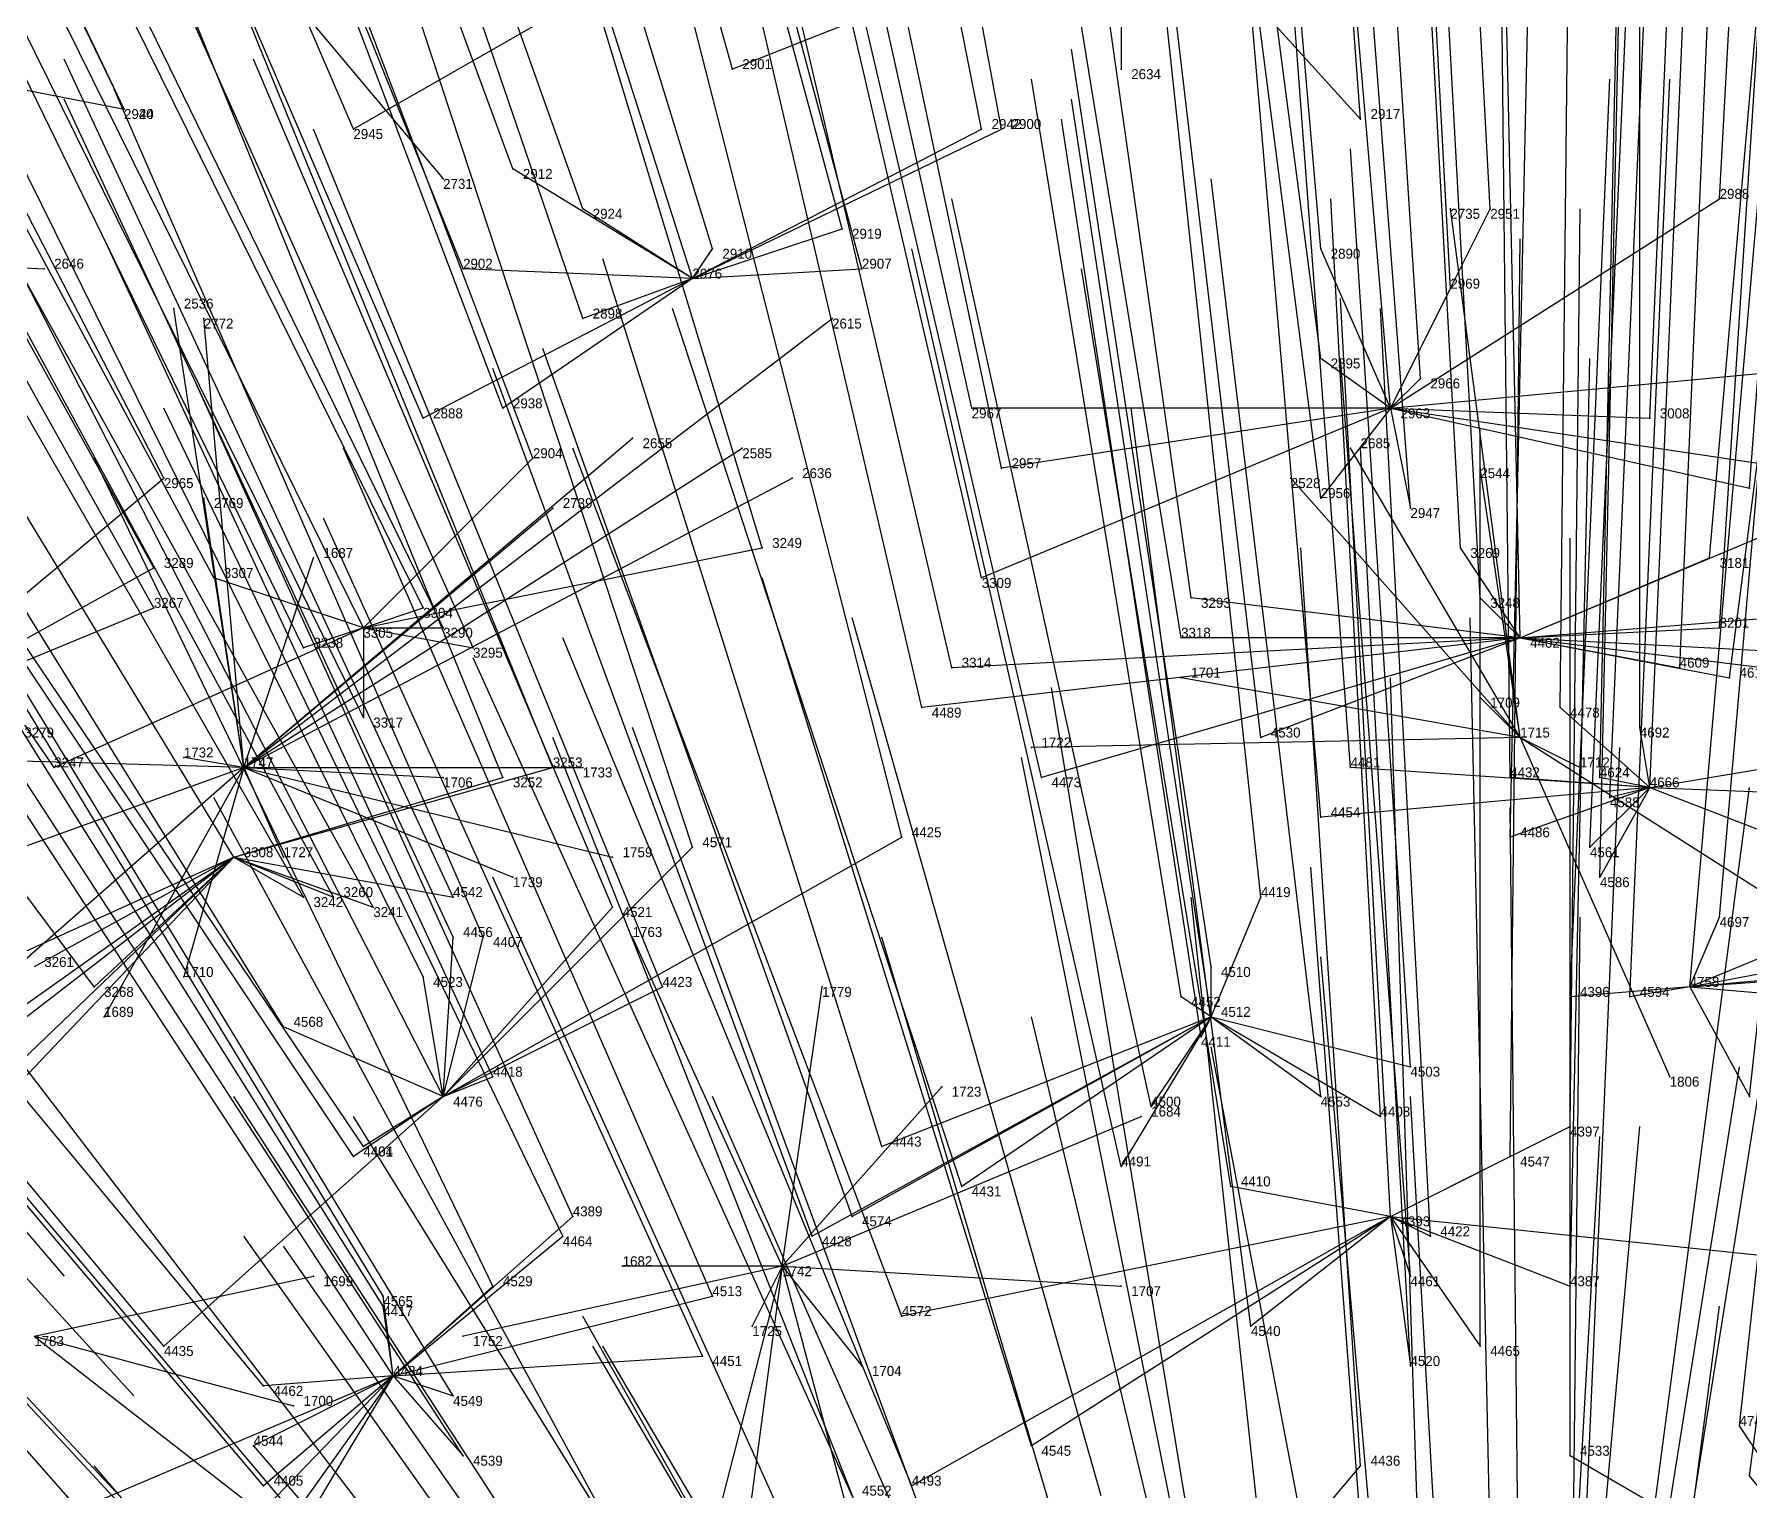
# Model space of a CAD drawing. Extents: x -0.5 to 0.59, y -0.5 to 0.58.
# Drawn here: x -0.151 to 0.021, y 0.1605 to 0.3065 of the extents above; entities that cross this region are included whole.
import ezdxf

# ---------------------------------------------------------------- set-up
doc = ezdxf.new("R2010")
doc.units = 0
for name, color, linetype in [('Facilities', 3, 'CONTINUOUS'), ('Facilities_lines', 3, 'CONTINUOUS'), ('Normals', 1, 'CONTINUOUS'), ('Source_points', 5, 'CONTINUOUS'), ('Text', 3, 'CONTINUOUS')]:
    doc.layers.add(name, color=color, linetype=linetype)

msp = doc.modelspace()

# ---------------------------------------------------------------- linework, layer by layer
at = {"layer": 'Facilities', "color": 3}
for p in [(-0.085, 0.282, -0.737), (-0.015, 0.269, -0.673), (-0.118, 0.247, -0.684), (-0.002, 0.246, -0.614), (-0.002, 0.236, -1.25), (-0.13, 0.233, -1.25), (0.011, 0.231, -0.579), (-0.131, 0.224, -0.649), (0.015, 0.211, -0.53), (-0.033, 0.208, -0.527), (-0.11, 0.2, -0.569), (-0.015, 0.188, -0.471), (-0.076, 0.183, -1.25), (-0.115, 0.172, -0.518)]:
    msp.add_point(p, dxfattribs=at)
at = {"layer": 'Facilities_lines', "color": 3}
for p, q in [((-0.042, 0.356, -1.25), (-0.042, 0.303, -1.25)), ((-0.141, 0.329, -1.25), (-0.11, 0.292, -1.25)), ((-0.07, 0.325, -0.832), (-0.119, 0.297, -0.8)), ((-0.038, 0.32, -0.805), (-0.081, 0.303, -0.785)), ((-0.038, 0.32, -0.805), (-0.018, 0.298, -0.748)), ((-0.178, 0.306, -0.885), (-0.142, 0.299, -0.828)), ((-0.178, 0.306, -0.885), (-0.142, 0.299, -0.828)), ((-0.085, 0.282, -0.737), (-0.054, 0.297, -0.755)), ((-0.085, 0.282, -0.737), (-0.056, 0.297, -0.756)), ((-0.085, 0.282, -0.737), (-0.103, 0.293, -0.776)), ((-0.085, 0.282, -0.737), (-0.096, 0.289, -0.76)), ((-0.015, 0.269, -0.673), (0.018, 0.29, -0.728)), ((-0.015, 0.269, -0.673), (-0.005, 0.289, -0.722)), ((-0.002, 0.236, -1.25), (-0.009, 0.289, -1.25)), ((-0.085, 0.282, -0.737), (-0.07, 0.287, -0.738)), ((-0.191, 0.285, -1.25), (-0.15, 0.283, -1.25)), ((-0.085, 0.282, -0.737), (-0.083, 0.285, -0.741)), ((-0.015, 0.269, -0.673), (-0.022, 0.285, -0.714)), ((-0.085, 0.282, -0.737), (-0.108, 0.283, -0.759)), ((-0.085, 0.282, -0.737), (-0.068, 0.283, -0.728)), ((-0.085, 0.282, -0.737), (-0.112, 0.268, -0.727)), ((-0.085, 0.282, -0.737), (-0.104, 0.269, -0.721)), ((-0.085, 0.282, -0.737), (-0.096, 0.278, -0.735)), ((-0.015, 0.269, -0.673), (-0.009, 0.281, -0.703)), ((-0.13, 0.233, -1.25), (-0.137, 0.279, -1.25)), ((-0.13, 0.233, -1.25), (-0.134, 0.278, -1.25)), ((-0.13, 0.233, -1.25), (-0.071, 0.278, -1.25)), ((-0.015, 0.269, -0.673), (-0.022, 0.274, -0.686)), ((-0.015, 0.269, -0.673), (0.038, 0.274, -0.692)), ((-0.015, 0.269, -0.673), (-0.012, 0.272, -0.68)), ((-0.015, 0.269, -0.673), (-0.057, 0.269, -0.686)), ((-0.015, 0.269, -0.673), (-0.056, 0.252, -0.645)), ((-0.015, 0.269, -0.673), (-0.054, 0.263, -0.672)), ((-0.015, 0.269, -0.673), (-0.022, 0.26, -0.653)), ((-0.015, 0.269, -0.673), (-0.013, 0.259, -0.648)), ((-0.015, 0.269, -0.673), (0.032, 0.262, -0.66)), ((-0.015, 0.269, -0.673), (0.021, 0.261, -0.655)), ((-0.015, 0.269, -0.673), (0.011, 0.268, -0.671)), ((-0.13, 0.233, -1.25), (-0.091, 0.266, -1.25)), ((-0.13, 0.233, -1.25), (-0.08, 0.265, -1.25)), ((-0.002, 0.236, -1.25), (-0.019, 0.265, -1.25)), ((-0.118, 0.247, -0.684), (-0.101, 0.264, -0.708)), ((-0.168, 0.237, -0.726), (-0.138, 0.262, -0.74)), ((-0.13, 0.233, -1.25), (-0.075, 0.262, -1.25)), ((-0.002, 0.236, -1.25), (-0.025, 0.262, -1.25)), ((-0.002, 0.236, -1.25), (-0.006, 0.263, -1.25)), ((-0.13, 0.233, -1.25), (-0.134, 0.26, -1.25)), ((-0.13, 0.233, -1.25), (-0.099, 0.259, -1.25)), ((-0.002, 0.246, -0.614), (0.029, 0.259, -0.65)), ((-0.118, 0.247, -0.684), (-0.078, 0.255, -0.667)), ((-0.002, 0.246, -0.614), (-0.008, 0.255, -0.637)), ((-0.168, 0.237, -0.726), (-0.139, 0.253, -0.722)), ((-0.13, 0.233, -1.25), (-0.123, 0.254, -1.25)), ((-0.002, 0.246, -0.614), (0.017, 0.254, -0.636)), ((-0.118, 0.247, -0.684), (-0.133, 0.252, -0.712)), ((-0.002, 0.246, -0.614), (-0.035, 0.25, -0.63)), ((-0.002, 0.246, -0.614), (-0.006, 0.25, -0.624)), ((-0.002, 0.246, -0.614), (0.048, 0.25, -0.636)), ((-0.168, 0.237, -0.726), (-0.139, 0.249, -0.714)), ((-0.118, 0.247, -0.684), (-0.112, 0.249, -0.682)), ((-0.118, 0.247, -0.684), (-0.149, 0.233, -0.692)), ((-0.118, 0.247, -0.684), (-0.124, 0.245, -0.687)), ((-0.118, 0.247, -0.684), (-0.11, 0.247, -0.675)), ((-0.118, 0.247, -0.684), (-0.107, 0.245, -0.669)), ((-0.118, 0.247, -0.684), (-0.118, 0.238, -0.663)), ((-0.002, 0.246, -0.614), (-0.062, 0.239, -0.617)), ((-0.002, 0.246, -0.614), (-0.059, 0.243, -0.626)), ((-0.002, 0.246, -0.614), (-0.05, 0.232, -0.592)), ((-0.002, 0.246, -0.614), (-0.036, 0.246, -0.622)), ((-0.002, 0.246, -0.614), (-0.028, 0.236, -0.595)), ((-0.002, 0.246, -0.614), (0.018, 0.247, -0.62)), ((-0.002, 0.246, -0.614), (0.014, 0.243, -0.61)), ((-0.002, 0.246, -0.614), (0.019, 0.242, -0.608)), ((-0.002, 0.246, -0.614), (0.036, 0.244, -0.616)), ((-0.002, 0.246, -0.614), (0.047, 0.24, -0.611)), ((-0.002, 0.236, -1.25), (-0.036, 0.242, -1.25)), ((-0.002, 0.236, -1.25), (-0.006, 0.24, -1.25)), ((0.011, 0.231, -0.579), (0.002, 0.239, -0.597)), ((-0.002, 0.236, -1.25), (-0.051, 0.235, -1.25)), ((-0.002, 0.236, -1.25), (0.004, 0.233, -1.25)), ((-0.002, 0.236, -1.25), (0.013, 0.202, -1.25)), ((-0.002, 0.236, -1.25), (0.031, 0.215, -1.25)), ((0.011, 0.231, -0.579), (0.01, 0.237, -0.592)), ((-0.13, 0.233, -1.25), (-0.165, 0.234, -1.25)), ((-0.13, 0.233, -1.25), (-0.136, 0.234, -1.25)), ((-0.13, 0.233, -1.25), (-0.166, 0.22, -1.25)), ((-0.13, 0.233, -1.25), (-0.155, 0.211, -1.25)), ((-0.13, 0.233, -1.25), (-0.144, 0.208, -1.25)), ((-0.13, 0.233, -1.25), (-0.136, 0.212, -1.25)), ((-0.131, 0.224, -0.649), (-0.099, 0.233, -0.633)), ((-0.13, 0.233, -1.25), (-0.11, 0.232, -1.25)), ((-0.13, 0.233, -1.25), (-0.126, 0.224, -1.25)), ((-0.13, 0.233, -1.25), (-0.103, 0.222, -1.25)), ((-0.13, 0.233, -1.25), (-0.096, 0.233, -1.25)), ((-0.13, 0.233, -1.25), (-0.093, 0.224, -1.25)), ((0.011, 0.231, -0.579), (-0.019, 0.233, -0.585)), ((0.011, 0.231, -0.579), (0.023, 0.233, -0.585)), ((-0.131, 0.224, -0.649), (-0.104, 0.232, -0.635)), ((0.011, 0.231, -0.579), (-0.022, 0.228, -0.573)), ((0.011, 0.231, -0.579), (-0.003, 0.232, -0.58)), ((0.011, 0.231, -0.579), (-0.003, 0.226, -0.566)), ((0.011, 0.231, -0.579), (0.005, 0.225, -0.562)), ((0.011, 0.231, -0.579), (0.006, 0.232, -0.581)), ((0.011, 0.231, -0.579), (0.006, 0.222, -0.555)), ((0.011, 0.231, -0.579), (0.007, 0.23, -0.575)), ((0.011, 0.231, -0.579), (0.036, 0.23, -0.582)), ((0.011, 0.231, -0.579), (0.029, 0.224, -0.564)), ((-0.11, 0.2, -0.569), (-0.064, 0.226, -0.587)), ((-0.131, 0.224, -0.649), (-0.169, 0.184, -0.624)), ((-0.131, 0.224, -0.649), (-0.166, 0.197, -0.643)), ((-0.131, 0.224, -0.649), (-0.162, 0.21, -0.663)), ((-0.131, 0.224, -0.649), (-0.155, 0.201, -0.634)), ((-0.131, 0.224, -0.649), (-0.155, 0.207, -0.646)), ((-0.131, 0.224, -0.649), (-0.151, 0.213, -0.652)), ((-0.131, 0.224, -0.649), (-0.145, 0.211, -0.64)), ((-0.131, 0.224, -0.649), (-0.117, 0.219, -0.62)), ((-0.131, 0.224, -0.649), (-0.124, 0.22, -0.631)), ((-0.131, 0.224, -0.649), (-0.121, 0.22, -0.628)), ((-0.131, 0.224, -0.649), (-0.109, 0.22, -0.615)), ((-0.11, 0.2, -0.569), (-0.085, 0.225, -0.602)), ((-0.11, 0.2, -0.569), (-0.093, 0.219, -0.594)), ((-0.033, 0.208, -0.527), (-0.028, 0.22, -0.555)), ((0.015, 0.211, -0.53), (0.018, 0.218, -0.546)), ((0.015, 0.211, -0.53), (0.032, 0.218, -0.551)), ((-0.11, 0.2, -0.569), (-0.106, 0.216, -0.601)), ((-0.11, 0.2, -0.569), (-0.109, 0.216, -0.605)), ((-0.076, 0.183, -1.25), (-0.091, 0.216, -1.25)), ((0.015, 0.211, -0.53), (0.036, 0.215, -0.544)), ((0.015, 0.211, -0.53), (0.056, 0.214, -0.553)), ((-0.11, 0.2, -0.569), (-0.112, 0.212, -0.599)), ((-0.033, 0.208, -0.527), (-0.033, 0.213, -0.538)), ((0.015, 0.211, -0.53), (0.036, 0.213, -0.539)), ((-0.11, 0.2, -0.569), (-0.088, 0.211, -0.573)), ((-0.076, 0.183, -1.25), (-0.072, 0.211, -1.25)), ((-0.033, 0.208, -0.527), (-0.036, 0.21, -0.532)), ((0.015, 0.211, -0.53), (0.003, 0.21, -0.526)), ((0.015, 0.211, -0.53), (0.009, 0.21, -0.526)), ((0.015, 0.211, -0.53), (0.021, 0.2, -0.502)), ((0.015, 0.211, -0.53), (0.027, 0.21, -0.529)), ((-0.11, 0.2, -0.569), (-0.126, 0.207, -0.606)), ((-0.033, 0.208, -0.527), (-0.073, 0.186, -0.499)), ((-0.033, 0.208, -0.527), (-0.069, 0.188, -0.499)), ((-0.033, 0.208, -0.527), (-0.066, 0.195, -0.515)), ((-0.033, 0.208, -0.527), (-0.058, 0.191, -0.498)), ((-0.033, 0.208, -0.527), (-0.042, 0.193, -0.494)), ((-0.033, 0.208, -0.527), (-0.039, 0.199, -0.508)), ((-0.033, 0.208, -0.527), (-0.034, 0.206, -0.522)), ((-0.033, 0.208, -0.527), (-0.016, 0.198, -0.497)), ((-0.033, 0.208, -0.527), (-0.013, 0.203, -0.507)), ((-0.033, 0.208, -0.527), (-0.022, 0.2, -0.502)), ((-0.11, 0.2, -0.569), (-0.105, 0.202, -0.57)), ((-0.11, 0.2, -0.569), (-0.138, 0.175, -0.557)), ((-0.11, 0.2, -0.569), (-0.119, 0.194, -0.57)), ((-0.11, 0.2, -0.569), (-0.118, 0.195, -0.569)), ((-0.076, 0.183, -1.25), (-0.06, 0.201, -1.25)), ((-0.076, 0.183, -1.25), (-0.04, 0.198, -1.25)), ((-0.015, 0.188, -0.471), (0.003, 0.197, -0.492)), ((-0.015, 0.188, -0.471), (-0.003, 0.194, -0.484)), ((-0.015, 0.188, -0.471), (-0.031, 0.191, -0.484)), ((-0.115, 0.172, -0.518), (-0.097, 0.188, -0.53)), ((-0.015, 0.188, -0.471), (-0.064, 0.178, -0.473)), ((-0.015, 0.188, -0.471), (-0.063, 0.161, -0.433)), ((-0.015, 0.188, -0.471), (-0.051, 0.165, -0.431)), ((-0.015, 0.188, -0.471), (-0.029, 0.177, -0.449)), ((-0.015, 0.188, -0.471), (0.003, 0.181, -0.454)), ((-0.015, 0.188, -0.471), (-0.011, 0.186, -0.467)), ((-0.015, 0.188, -0.471), (-0.013, 0.182, -0.455)), ((-0.015, 0.188, -0.471), (-0.006, 0.175, -0.437)), ((-0.015, 0.188, -0.471), (-0.013, 0.173, -0.434)), ((-0.015, 0.188, -0.471), (0.023, 0.184, -0.464)), ((-0.115, 0.172, -0.518), (-0.098, 0.186, -0.526)), ((-0.076, 0.183, -1.25), (-0.108, 0.176, -1.25)), ((-0.076, 0.183, -1.25), (-0.092, 0.183, -1.25)), ((-0.076, 0.183, -1.25), (-0.085, 0.148, -1.25)), ((-0.076, 0.183, -1.25), (-0.082, 0.138, -1.25)), ((-0.076, 0.183, -1.25), (-0.079, 0.177, -1.25)), ((-0.076, 0.183, -1.25), (-0.068, 0.173, -1.25)), ((-0.076, 0.183, -1.25), (-0.068, 0.153, -1.25)), ((-0.076, 0.183, -1.25), (-0.042, 0.181, -1.25)), ((-0.151, 0.176, -1.25), (-0.123, 0.182, -1.25)), ((-0.115, 0.172, -0.518), (-0.105, 0.181, -0.524)), ((-0.115, 0.172, -0.518), (-0.116, 0.18, -0.535)), ((-0.115, 0.172, -0.518), (-0.116, 0.179, -0.533)), ((-0.115, 0.172, -0.518), (-0.083, 0.18, -0.496)), ((-0.151, 0.176, -1.25), (-0.115, 0.148, -1.25)), ((-0.151, 0.176, -1.25), (-0.125, 0.169, -1.25)), ((-0.115, 0.172, -0.518), (-0.084, 0.174, -0.482)), ((-0.115, 0.172, -0.518), (-0.148, 0.158, -0.542)), ((-0.115, 0.172, -0.518), (-0.147, 0.139, -0.506)), ((-0.115, 0.172, -0.518), (-0.135, 0.144, -0.494)), ((-0.115, 0.172, -0.518), (-0.129, 0.165, -0.524)), ((-0.115, 0.172, -0.518), (-0.128, 0.161, -0.514)), ((-0.115, 0.172, -0.518), (-0.128, 0.171, -0.533)), ((-0.115, 0.172, -0.518), (-0.124, 0.157, -0.5)), ((-0.115, 0.172, -0.518), (-0.108, 0.164, -0.49)), ((-0.115, 0.172, -0.518), (-0.109, 0.17, -0.505)), ((0.034, 0.146, -0.376), (0.02, 0.167, -0.421)), ((0.034, 0.146, -0.376), (0.003, 0.164, -0.411)), ((-0.034, 0.144, -0.369), (-0.018, 0.163, -0.411)), ((0.034, 0.146, -0.376), (0.021, 0.162, -0.409))]:
    msp.add_line(p, q, dxfattribs=at)
at = {"layer": 'Normals', "color": 1}
for p, q in [((-0.081, 0.303, -0.785), (-0.106, 0.393, -0.747)), ((-0.018, 0.298, -0.748), (-0.025, 0.391, -0.711)), ((-0.056, 0.297, -0.756), (-0.074, 0.388, -0.718)), ((-0.054, 0.297, -0.755), (-0.071, 0.388, -0.717)), ((-0.142, 0.299, -0.828), (-0.182, 0.383, -0.79)), ((-0.142, 0.299, -0.828), (-0.182, 0.382, -0.789)), ((-0.119, 0.297, -0.8), (-0.156, 0.383, -0.764)), ((-0.005, 0.289, -0.722), (-0.01, 0.382, -0.686)), ((0.018, 0.29, -0.728), (0.023, 0.383, -0.691)), ((-0.103, 0.293, -0.776), (-0.135, 0.38, -0.739)), ((-0.022, 0.285, -0.714), (-0.03, 0.378, -0.678)), ((-0.096, 0.289, -0.76), (-0.127, 0.376, -0.723)), ((-0.07, 0.287, -0.738), (-0.094, 0.376, -0.7)), ((-0.009, 0.281, -0.703), (-0.014, 0.375, -0.668)), ((-0.083, 0.285, -0.741), (-0.11, 0.373, -0.703)), ((-0.068, 0.283, -0.728), (-0.092, 0.372, -0.689)), ((-0.108, 0.283, -0.759), (-0.143, 0.37, -0.722)), ((-0.085, 0.282, -0.737), (-0.113, 0.37, -0.699)), ((-0.096, 0.278, -0.735), (-0.126, 0.366, -0.698)), ((-0.022, 0.274, -0.686), (-0.034, 0.366, -0.649)), ((-0.012, 0.272, -0.68), (-0.018, 0.365, -0.644)), ((-0.015, 0.269, -0.673), (-0.023, 0.362, -0.637)), ((0.011, 0.268, -0.671), (0.015, 0.361, -0.635)), ((-0.057, 0.269, -0.686), (-0.077, 0.359, -0.648)), ((-0.104, 0.269, -0.721), (-0.137, 0.356, -0.685)), ((-0.112, 0.268, -0.727), (-0.149, 0.354, -0.69)), ((-0.054, 0.263, -0.672), (-0.073, 0.353, -0.633)), ((-0.022, 0.26, -0.653), (-0.034, 0.353, -0.616)), ((0.021, 0.261, -0.655), (0.028, 0.354, -0.619)), ((-0.101, 0.264, -0.708), (-0.134, 0.351, -0.67)), ((-0.013, 0.259, -0.648), (-0.02, 0.351, -0.61)), ((-0.008, 0.255, -0.637), (-0.013, 0.347, -0.6)), ((0.017, 0.254, -0.636), (0.025, 0.346, -0.599)), ((-0.138, 0.262, -0.74), (-0.181, 0.345, -0.704)), ((-0.078, 0.255, -0.667), (-0.105, 0.344, -0.629)), ((-0.056, 0.252, -0.645), (-0.077, 0.342, -0.607)), ((-0.035, 0.25, -0.63), (-0.048, 0.342, -0.593)), ((-0.006, 0.25, -0.624), (-0.011, 0.342, -0.587)), ((0.018, 0.247, -0.62), (0.024, 0.34, -0.583)), ((-0.036, 0.246, -0.622), (-0.051, 0.338, -0.584)), ((-0.002, 0.246, -0.614), (-0.004, 0.338, -0.577)), ((0.014, 0.243, -0.61), (0.018, 0.336, -0.573)), ((-0.139, 0.253, -0.722), (-0.184, 0.334, -0.685)), ((-0.133, 0.252, -0.712), (-0.177, 0.334, -0.676)), ((0.019, 0.242, -0.608), (0.031, 0.335, -0.572)), ((-0.112, 0.249, -0.682), (-0.153, 0.332, -0.645)), ((-0.059, 0.243, -0.626), (-0.08, 0.333, -0.588)), ((0.002, 0.239, -0.597), (0.003, 0.332, -0.56)), ((-0.139, 0.249, -0.714), (-0.185, 0.331, -0.677)), ((-0.11, 0.247, -0.675), (-0.151, 0.331, -0.639)), ((-0.124, 0.245, -0.687), (-0.165, 0.329, -0.651)), ((-0.118, 0.247, -0.684), (-0.159, 0.33, -0.647)), ((-0.107, 0.245, -0.669), (-0.145, 0.33, -0.631)), ((-0.062, 0.239, -0.617), (-0.083, 0.329, -0.578)), ((-0.028, 0.236, -0.595), (-0.039, 0.329, -0.559)), ((0.01, 0.237, -0.592), (0.01, 0.33, -0.555)), ((-0.019, 0.233, -0.585), (-0.026, 0.326, -0.547)), ((-0.003, 0.232, -0.58), (-0.004, 0.325, -0.543)), ((0.006, 0.232, -0.581), (0.008, 0.325, -0.543)), ((0.011, 0.231, -0.579), (0.015, 0.324, -0.541)), ((-0.05, 0.232, -0.592), (-0.071, 0.322, -0.555)), ((0.007, 0.23, -0.575), (0.011, 0.322, -0.537)), ((-0.118, 0.238, -0.663), (-0.159, 0.321, -0.625)), ((-0.022, 0.228, -0.573), (-0.03, 0.321, -0.536)), ((-0.099, 0.233, -0.633), (-0.134, 0.319, -0.596)), ((-0.003, 0.226, -0.566), (-0.001, 0.319, -0.528)), ((-0.104, 0.232, -0.635), (-0.139, 0.318, -0.597)), ((0.005, 0.225, -0.562), (0.009, 0.317, -0.524)), ((-0.064, 0.226, -0.587), (-0.087, 0.316, -0.55)), ((0.006, 0.222, -0.555), (0.008, 0.314, -0.517)), ((-0.085, 0.225, -0.602), (-0.114, 0.313, -0.564)), ((-0.028, 0.22, -0.555), (-0.038, 0.313, -0.518)), ((-0.149, 0.233, -0.692), (-0.202, 0.31, -0.655)), ((0.018, 0.218, -0.546), (0.026, 0.31, -0.508)), ((-0.033, 0.213, -0.538), (-0.047, 0.305, -0.501)), ((-0.131, 0.224, -0.649), (-0.179, 0.303, -0.611)), ((-0.109, 0.22, -0.615), (-0.148, 0.304, -0.577)), ((-0.093, 0.219, -0.594), (-0.129, 0.304, -0.557)), ((-0.042, 0.303, -1.25), (-0.042, 0.303, -1.15)), ((0.015, 0.211, -0.53), (0.023, 0.303, -0.491)), ((-0.036, 0.21, -0.532), (-0.051, 0.302, -0.496)), ((0.003, 0.21, -0.526), (0.007, 0.302, -0.487)), ((0.009, 0.21, -0.526), (0.013, 0.302, -0.486)), ((-0.124, 0.22, -0.631), (-0.17, 0.3, -0.593)), ((-0.121, 0.22, -0.628), (-0.165, 0.301, -0.591)), ((-0.117, 0.219, -0.62), (-0.162, 0.3, -0.583)), ((-0.109, 0.216, -0.605), (-0.148, 0.3, -0.568)), ((-0.106, 0.216, -0.601), (-0.143, 0.301, -0.564)), ((-0.033, 0.208, -0.527), (-0.047, 0.3, -0.489)), ((-0.034, 0.206, -0.522), (-0.048, 0.298, -0.485)), ((-0.088, 0.211, -0.573), (-0.123, 0.297, -0.534)), ((-0.112, 0.212, -0.599), (-0.153, 0.295, -0.562)), ((-0.013, 0.203, -0.507), (-0.019, 0.295, -0.469)), ((-0.11, 0.292, -1.25), (-0.11, 0.292, -1.15)), ((-0.022, 0.2, -0.502), (-0.033, 0.292, -0.465)), ((0.021, 0.2, -0.502), (0.031, 0.292, -0.465)), ((-0.039, 0.199, -0.508), (-0.059, 0.29, -0.472)), ((-0.016, 0.198, -0.497), (-0.021, 0.29, -0.458)), ((-0.009, 0.289, -1.25), (-0.009, 0.289, -1.15)), ((0.003, 0.197, -0.492), (0.004, 0.289, -0.454)), ((-0.126, 0.207, -0.606), (-0.175, 0.286, -0.57)), ((-0.105, 0.202, -0.57), (-0.144, 0.286, -0.532)), ((-0.003, 0.194, -0.484), (-0.002, 0.286, -0.447)), ((-0.145, 0.211, -0.64), (-0.2, 0.285, -0.603)), ((-0.066, 0.195, -0.515), (-0.094, 0.284, -0.478)), ((-0.042, 0.193, -0.494), (-0.063, 0.285, -0.46)), ((-0.15, 0.283, -1.25), (-0.15, 0.283, -1.15)), ((-0.031, 0.191, -0.484), (-0.046, 0.283, -0.448)), ((-0.11, 0.2, -0.569), (-0.152, 0.282, -0.532)), ((-0.137, 0.279, -1.25), (-0.137, 0.279, -1.15)), ((-0.058, 0.191, -0.498), (-0.087, 0.279, -0.462)), ((-0.015, 0.188, -0.471), (-0.02, 0.28, -0.433)), ((-0.011, 0.186, -0.467), (-0.016, 0.279, -0.428)), ((-0.134, 0.278, -1.25), (-0.134, 0.278, -1.15)), ((-0.071, 0.278, -1.25), (-0.071, 0.278, -1.15)), ((-0.069, 0.188, -0.499), (-0.1, 0.275, -0.462)), ((-0.013, 0.182, -0.455), (-0.02, 0.274, -0.417)), ((0.003, 0.181, -0.454), (0.005, 0.274, -0.416)), ((-0.119, 0.194, -0.57), (-0.171, 0.272, -0.533)), ((-0.118, 0.195, -0.569), (-0.17, 0.272, -0.532)), ((-0.097, 0.188, -0.53), (-0.135, 0.272, -0.49)), ((-0.073, 0.186, -0.499), (-0.105, 0.273, -0.461)), ((-0.098, 0.186, -0.526), (-0.138, 0.269, -0.486)), ((-0.029, 0.177, -0.449), (-0.041, 0.269, -0.41)), ((-0.006, 0.175, -0.437), (-0.006, 0.267, -0.399)), ((-0.083, 0.18, -0.496), (-0.12, 0.265, -0.458)), ((-0.064, 0.178, -0.473), (-0.097, 0.265, -0.437)), ((-0.091, 0.266, -1.25), (-0.091, 0.266, -1.15)), ((-0.08, 0.265, -1.25), (-0.08, 0.265, -1.15)), ((-0.019, 0.265, -1.25), (-0.019, 0.265, -1.15)), ((-0.013, 0.173, -0.434), (-0.018, 0.265, -0.395)), ((-0.105, 0.181, -0.524), (-0.145, 0.264, -0.483)), ((-0.075, 0.262, -1.25), (-0.075, 0.262, -1.15)), ((-0.025, 0.262, -1.25), (-0.025, 0.262, -1.15)), ((-0.006, 0.263, -1.25), (-0.006, 0.263, -1.15)), ((-0.134, 0.26, -1.25), (-0.134, 0.26, -1.15)), ((-0.116, 0.18, -0.535), (-0.164, 0.259, -0.497)), ((-0.099, 0.259, -1.25), (-0.099, 0.259, -1.15)), ((0.02, 0.167, -0.421), (0.03, 0.259, -0.383)), ((-0.116, 0.179, -0.533), (-0.165, 0.257, -0.495)), ((-0.084, 0.174, -0.482), (-0.122, 0.258, -0.444)), ((-0.018, 0.163, -0.411), (-0.024, 0.255, -0.372)), ((0.003, 0.164, -0.411), (0.003, 0.256, -0.372)), ((-0.123, 0.254, -1.25), (-0.123, 0.254, -1.15)), ((0.021, 0.162, -0.409), (0.033, 0.254, -0.372)), ((-0.208, 0.252, -0.817), (-0.148, 0.182, -0.855)), ((-0.051, 0.165, -0.431), (-0.078, 0.252, -0.39)), ((-0.115, 0.172, -0.518), (-0.166, 0.25, -0.481)), ((-0.109, 0.17, -0.505), (-0.157, 0.249, -0.466)), ((-0.044, 0.16, -0.414), (-0.069, 0.248, -0.375)), ((-0.005, 0.155, -0.387), (-0.007, 0.248, -0.35)), ((-0.138, 0.175, -0.557), (-0.198, 0.247, -0.521)), ((-0.063, 0.161, -0.433), (-0.098, 0.246, -0.393)), ((-0.069, 0.16, -0.436), (-0.107, 0.244, -0.397)), ((-0.128, 0.171, -0.533), (-0.187, 0.242, -0.496)), ((-0.108, 0.164, -0.49), (-0.158, 0.241, -0.451)), ((-0.034, 0.15, -0.385), (-0.049, 0.241, -0.346)), ((-0.036, 0.242, -1.25), (-0.036, 0.242, -1.15)), ((-0.012, 0.149, -0.374), (-0.015, 0.242, -0.336)), ((-0.006, 0.24, -1.25), (-0.006, 0.24, -1.15)), ((-0.204, 0.239, -0.784), (-0.141, 0.17, -0.822)), ((-0.065, 0.15, -0.409), (-0.099, 0.236, -0.372)), ((-0.059, 0.15, -0.403), (-0.091, 0.237, -0.365)), ((-0.002, 0.236, -1.25), (-0.002, 0.236, -1.15)), ((-0.136, 0.234, -1.25), (-0.136, 0.234, -1.15)), ((-0.034, 0.144, -0.369), (-0.052, 0.234, -0.331)), ((-0.051, 0.235, -1.25), (-0.051, 0.235, -1.15)), ((0.004, 0.143, -0.357), (0.008, 0.235, -0.319)), ((-0.13, 0.233, -1.25), (-0.13, 0.233, -1.15)), ((-0.096, 0.233, -1.25), (-0.096, 0.233, -1.15)), ((0.004, 0.233, -1.25), (0.004, 0.233, -1.15)), ((-0.128, 0.161, -0.514), (-0.188, 0.232, -0.477)), ((-0.11, 0.232, -1.25), (-0.11, 0.232, -1.15)), ((0.009, 0.14, -0.35), (0.021, 0.231, -0.311)), ((-0.089, 0.149, -0.434), (-0.133, 0.23, -0.395)), ((-0.002, 0.136, -0.341), (-0.003, 0.229, -0.303)), ((-0.124, 0.157, -0.5), (-0.184, 0.228, -0.463)), ((-0.126, 0.224, -1.25), (-0.126, 0.224, -1.15)), ((-0.093, 0.224, -1.25), (-0.093, 0.224, -1.15)), ((-0.067, 0.138, -0.383), (-0.105, 0.222, -0.345)), ((-0.103, 0.222, -1.25), (-0.103, 0.222, -1.15)), ((-0.016, 0.131, -0.329), (-0.023, 0.223, -0.292)), ((-0.109, 0.147, -0.457), (-0.165, 0.22, -0.417)), ((-0.025, 0.128, -0.325), (-0.035, 0.22, -0.288)), ((-0.197, 0.218, -0.736), (-0.134, 0.151, -0.773)), ((-0.196, 0.217, -0.732), (-0.133, 0.149, -0.769)), ((0.003, 0.126, -0.315), (0.004, 0.218, -0.275)), ((-0.091, 0.216, -1.25), (-0.091, 0.216, -1.15)), ((-0.04, 0.128, -0.334), (-0.066, 0.216, -0.296)), ((-0.014, 0.123, -0.309), (-0.022, 0.214, -0.269)), ((-0.136, 0.212, -1.25), (-0.136, 0.212, -1.15)), ((-0.072, 0.211, -1.25), (-0.072, 0.211, -1.15)), ((-0.144, 0.208, -1.25), (-0.144, 0.208, -1.15)), ((-0.03, 0.12, -0.309), (-0.051, 0.208, -0.267)), ((-0.016, 0.116, -0.292), (-0.033, 0.205, -0.251)), ((0.006, 0.115, -0.288), (0.02, 0.203, -0.242)), ((0.013, 0.202, -1.25), (0.013, 0.202, -1.15)), ((-0.081, 0.123, -0.368), (-0.131, 0.2, -0.328)), ((-0.046, 0.116, -0.313), (-0.083, 0.2, -0.273)), ((-0.06, 0.201, -1.25), (-0.06, 0.201, -1.15)), ((-0.008, 0.111, -0.278), (-0.013, 0.2, -0.232)), ((0.008, 0.113, -0.283), (0.022, 0.201, -0.238)), ((-0.07, 0.119, -0.345), (-0.119, 0.198, -0.308)), ((-0.04, 0.198, -1.25), (-0.04, 0.198, -1.15)), ((0.002, 0.108, -0.27), (0.01, 0.197, -0.225)), ((0.001, 0.107, -0.268), (0.006, 0.196, -0.222)), ((-0.076, 0.11, -0.334), (-0.13, 0.186, -0.298)), ((-0.073, 0.109, -0.328), (-0.126, 0.185, -0.292)), ((-0.169, 0.184, -0.624), (-0.108, 0.115, -0.662)), ((-0.092, 0.183, -1.25), (-0.092, 0.183, -1.15)), ((-0.076, 0.183, -1.25), (-0.076, 0.183, -1.15)), ((-0.123, 0.182, -1.25), (-0.123, 0.182, -1.15)), ((-0.042, 0.181, -1.25), (-0.042, 0.181, -1.15)), ((0.006, 0.088, -0.222), (0.018, 0.179, -0.181)), ((-0.051, 0.098, -0.277), (-0.096, 0.178, -0.237)), ((-0.108, 0.176, -1.25), (-0.108, 0.176, -1.15)), ((-0.079, 0.177, -1.25), (-0.079, 0.177, -1.15)), ((-0.048, 0.095, -0.267), (-0.095, 0.175, -0.229)), ((-0.047, 0.095, -0.266), (-0.094, 0.175, -0.228)), ((-0.068, 0.173, -1.25), (-0.068, 0.173, -1.15)), ((-0.125, 0.169, -1.25), (-0.125, 0.169, -1.15)), ((-0.129, 0.165, -0.524), (-0.069, 0.095, -0.562)), ((-0.084, 0.092, -0.313), (-0.145, 0.163, -0.276))]:
    msp.add_line(p, q, dxfattribs=at)
at = {"layer": 'Source_points', "color": 5}
for p in [(-0.081, 0.303, -0.785), (-0.042, 0.303, -1.25), (-0.142, 0.299, -0.828), (-0.142, 0.299, -0.828), (-0.018, 0.298, -0.748), (-0.119, 0.297, -0.8), (-0.056, 0.297, -0.756), (-0.054, 0.297, -0.755), (-0.103, 0.293, -0.776), (-0.11, 0.292, -1.25), (-0.096, 0.289, -0.76), (-0.009, 0.289, -1.25), (-0.005, 0.289, -0.722), (0.018, 0.29, -0.728), (-0.07, 0.287, -0.738), (-0.083, 0.285, -0.741), (-0.022, 0.285, -0.714), (-0.15, 0.283, -1.25), (-0.108, 0.283, -0.759), (-0.068, 0.283, -0.728), (-0.009, 0.281, -0.703), (-0.137, 0.279, -1.25), (-0.134, 0.278, -1.25), (-0.096, 0.278, -0.735), (-0.071, 0.278, -1.25), (-0.022, 0.274, -0.686), (-0.012, 0.272, -0.68), (-0.104, 0.269, -0.721), (-0.057, 0.269, -0.686), (-0.112, 0.268, -0.727), (0.011, 0.268, -0.671), (-0.091, 0.266, -1.25), (-0.08, 0.265, -1.25), (-0.019, 0.265, -1.25), (-0.101, 0.264, -0.708), (-0.138, 0.262, -0.74), (-0.075, 0.262, -1.25), (-0.054, 0.263, -0.672), (-0.025, 0.262, -1.25), (-0.006, 0.263, -1.25), (-0.134, 0.26, -1.25), (-0.022, 0.26, -0.653), (0.021, 0.261, -0.655), (-0.099, 0.259, -1.25), (-0.013, 0.259, -0.648), (-0.078, 0.255, -0.667), (-0.008, 0.255, -0.637), (-0.139, 0.253, -0.722), (-0.123, 0.254, -1.25), (0.017, 0.254, -0.636), (-0.133, 0.252, -0.712), (-0.056, 0.252, -0.645), (-0.035, 0.25, -0.63), (-0.006, 0.25, -0.624), (-0.139, 0.249, -0.714), (-0.112, 0.249, -0.682), (-0.11, 0.247, -0.675), (-0.036, 0.246, -0.622), (0.018, 0.247, -0.62), (-0.124, 0.245, -0.687), (-0.107, 0.245, -0.669), (-0.059, 0.243, -0.626), (0.014, 0.243, -0.61), (-0.036, 0.242, -1.25), (0.019, 0.242, -0.608), (-0.006, 0.24, -1.25), (-0.118, 0.238, -0.663), (-0.062, 0.239, -0.617), (0.002, 0.239, -0.597), (-0.028, 0.236, -0.595), (0.01, 0.237, -0.592), (-0.136, 0.234, -1.25), (-0.051, 0.235, -1.25), (-0.149, 0.233, -0.692), (-0.099, 0.233, -0.633), (-0.096, 0.233, -1.25), (-0.019, 0.233, -0.585), (0.004, 0.233, -1.25), (-0.11, 0.232, -1.25), (-0.104, 0.232, -0.635), (-0.05, 0.232, -0.592), (-0.003, 0.232, -0.58), (0.006, 0.232, -0.581), (0.007, 0.23, -0.575), (-0.022, 0.228, -0.573), (-0.064, 0.226, -0.587), (-0.003, 0.226, -0.566), (-0.126, 0.224, -1.25), (-0.093, 0.224, -1.25), (-0.085, 0.225, -0.602), (0.005, 0.225, -0.562), (-0.103, 0.222, -1.25), (0.006, 0.222, -0.555), (-0.124, 0.22, -0.631), (-0.121, 0.22, -0.628), (-0.117, 0.219, -0.62), (-0.109, 0.22, -0.615), (-0.093, 0.219, -0.594), (-0.028, 0.22, -0.555), (0.018, 0.218, -0.546), (-0.109, 0.216, -0.605), (-0.106, 0.216, -0.601), (-0.091, 0.216, -1.25), (-0.136, 0.212, -1.25), (-0.112, 0.212, -0.599), (-0.033, 0.213, -0.538), (-0.145, 0.211, -0.64), (-0.088, 0.211, -0.573), (-0.072, 0.211, -1.25), (-0.036, 0.21, -0.532), (0.003, 0.21, -0.526), (0.009, 0.21, -0.526), (-0.144, 0.208, -1.25), (-0.126, 0.207, -0.606), (-0.034, 0.206, -0.522), (-0.013, 0.203, -0.507), (-0.105, 0.202, -0.57), (0.013, 0.202, -1.25), (-0.06, 0.201, -1.25), (-0.022, 0.2, -0.502), (0.021, 0.2, -0.502), (-0.04, 0.198, -1.25), (-0.039, 0.199, -0.508), (-0.016, 0.198, -0.497), (0.003, 0.197, -0.492), (-0.118, 0.195, -0.569), (-0.066, 0.195, -0.515), (-0.119, 0.194, -0.57), (-0.042, 0.193, -0.494), (-0.003, 0.194, -0.484), (-0.058, 0.191, -0.498), (-0.031, 0.191, -0.484), (-0.097, 0.188, -0.53), (-0.069, 0.188, -0.499), (-0.098, 0.186, -0.526), (-0.073, 0.186, -0.499), (-0.011, 0.186, -0.467), (-0.092, 0.183, -1.25), (-0.123, 0.182, -1.25), (-0.105, 0.181, -0.524), (-0.042, 0.181, -1.25), (-0.013, 0.182, -0.455), (0.003, 0.181, -0.454), (-0.116, 0.18, -0.535), (-0.116, 0.179, -0.533), (-0.083, 0.18, -0.496), (-0.064, 0.178, -0.473), (-0.108, 0.176, -1.25), (-0.079, 0.177, -1.25), (-0.029, 0.177, -0.449), (-0.138, 0.175, -0.557), (-0.084, 0.174, -0.482), (-0.006, 0.175, -0.437), (-0.068, 0.173, -1.25), (-0.013, 0.173, -0.434), (-0.128, 0.171, -0.533), (-0.125, 0.169, -1.25), (-0.109, 0.17, -0.505), (0.02, 0.167, -0.421), (-0.129, 0.165, -0.524), (-0.108, 0.164, -0.49), (-0.051, 0.165, -0.431), (0.003, 0.164, -0.411), (-0.018, 0.163, -0.411), (0.021, 0.162, -0.409), (-0.128, 0.161, -0.514), (-0.063, 0.161, -0.433)]:
    msp.add_point(p, dxfattribs=at)

# ---------------------------------------------------------------- texts
at = {"layer": 'Text', "color": 3}
for s, p in [('2901', (-0.08, 0.303, -0.785)), ('2634', (-0.041, 0.302, -1.25)), ('2920', (-0.142, 0.298, -0.828)), ('2944', (-0.142, 0.298, -0.828)), ('2942', (-0.055, 0.297, -0.756)), ('2900', (-0.053, 0.297, -0.755)), ('2917', (-0.017, 0.298, -0.748)), ('2945', (-0.119, 0.296, -0.8)), ('2912', (-0.102, 0.292, -0.776)), ('2731', (-0.11, 0.291, -1.25)), ('2988', (0.018, 0.29, -0.728)), ('2924', (-0.095, 0.288, -0.76)), ('2735', (-0.009, 0.288, -1.25)), ('2951', (-0.005, 0.288, -0.722)), ('2919', (-0.069, 0.286, -0.738)), ('2646', (-0.149, 0.283, -1.25)), ('2902', (-0.108, 0.283, -0.759)), ('2910', (-0.082, 0.284, -0.741)), ('2907', (-0.068, 0.283, -0.728)), ('2890', (-0.021, 0.284, -0.714)), ('2976', (-0.085, 0.282, -0.737)), ('2969', (-0.009, 0.281, -0.703)), ('2536', (-0.136, 0.279, -1.25)), ('2898', (-0.095, 0.278, -0.735)), ('2772', (-0.134, 0.277, -1.25)), ('2615', (-0.071, 0.277, -1.25)), ('2895', (-0.021, 0.273, -0.686)), ('2966', (-0.011, 0.271, -0.68)), ('2888', (-0.111, 0.268, -0.727)), ('2938', (-0.103, 0.269, -0.721)), ('2967', (-0.057, 0.268, -0.686)), ('2963', (-0.014, 0.268, -0.673)), ('3008', (0.012, 0.268, -0.671)), ('2904', (-0.101, 0.264, -0.708)), ('2655', (-0.09, 0.265, -1.25)), ('2585', (-0.08, 0.264, -1.25)), ('2685', (-0.018, 0.265, -1.25)), ('2957', (-0.053, 0.263, -0.672)), ('2965', (-0.138, 0.261, -0.74)), ('2636', (-0.074, 0.262, -1.25)), ('2528', (-0.025, 0.261, -1.25)), ('2544', (-0.006, 0.262, -1.25)), ('2769', (-0.133, 0.259, -1.25)), ('2739', (-0.098, 0.259, -1.25)), ('2956', (-0.022, 0.26, -0.653)), ('2947', (-0.013, 0.258, -0.648)), ('1687', (-0.122, 0.254, -1.25)), ('3249', (-0.077, 0.255, -0.667)), ('3269', (-0.007, 0.254, -0.637)), ('3289', (-0.138, 0.253, -0.722)), ('3307', (-0.132, 0.252, -0.712)), ('3181', (0.018, 0.253, -0.636)), ('3309', (-0.056, 0.251, -0.645)), ('3267', (-0.139, 0.249, -0.714)), ('3293', (-0.034, 0.249, -0.63)), ('3248', (-0.005, 0.249, -0.624)), ('3304', (-0.112, 0.248, -0.682)), ('3201', (0.018, 0.247, -0.62)), ('3238', (-0.123, 0.245, -0.687)), ('3305', (-0.118, 0.246, -0.684)), ('3290', (-0.11, 0.246, -0.675)), ('3318', (-0.036, 0.246, -0.622)), ('4402', (-0.001, 0.245, -0.614)), ('3295', (-0.107, 0.244, -0.669)), ('3314', (-0.058, 0.243, -0.626)), ('1701', (-0.035, 0.242, -1.25)), ('4609', (0.014, 0.243, -0.61)), ('4618', (0.02, 0.242, -0.608)), ('1709', (-0.005, 0.239, -1.25)), ('3317', (-0.117, 0.237, -0.663)), ('4489', (-0.061, 0.238, -0.617)), ('4478', (0.003, 0.238, -0.597)), ('3279', (-0.152, 0.236, -0.703)), ('1722', (-0.05, 0.235, -1.25)), ('4530', (-0.027, 0.236, -0.595)), ('1715', (-0.002, 0.236, -1.25)), ('4692', (0.01, 0.236, -0.592)), ('3247', (-0.149, 0.233, -0.692)), ('1732', (-0.136, 0.234, -1.25)), ('1747', (-0.13, 0.233, -1.25)), ('3253', (-0.099, 0.233, -0.633)), ('4481', (-0.019, 0.233, -0.585)), ('1712', (0.004, 0.233, -1.25)), ('1733', (-0.096, 0.232, -1.25)), ('4432', (-0.003, 0.232, -0.58)), ('4624', (0.006, 0.232, -0.581)), ('1706', (-0.11, 0.231, -1.25)), ('3252', (-0.103, 0.231, -0.635)), ('4473', (-0.049, 0.231, -0.592)), ('4666', (0.011, 0.231, -0.579)), ('4454', (-0.021, 0.228, -0.573)), ('4588', (0.007, 0.229, -0.575)), ('4571', (-0.084, 0.225, -0.602)), ('4425', (-0.063, 0.226, -0.587)), ('4486', (-0.002, 0.226, -0.566)), ('3308', (-0.13, 0.224, -0.649)), ('1727', (-0.126, 0.224, -1.25)), ('1759', (-0.092, 0.224, -1.25)), ('4561', (0.005, 0.224, -0.562)), ('1739', (-0.103, 0.221, -1.25)), ('4586', (0.006, 0.221, -0.555)), ('3260', (-0.12, 0.22, -0.628)), ('4542', (-0.109, 0.22, -0.615)), ('4419', (-0.028, 0.22, -0.555)), ('3242', (-0.123, 0.219, -0.631)), ('3241', (-0.117, 0.218, -0.62)), ('4521', (-0.092, 0.218, -0.594)), ('4456', (-0.108, 0.216, -0.605)), ('1763', (-0.091, 0.216, -1.25)), ('4697', (0.018, 0.217, -0.546)), ('4407', (-0.105, 0.215, -0.601)), ('3261', (-0.15, 0.213, -0.652)), ('1710', (-0.136, 0.212, -1.25)), ('4523', (-0.111, 0.211, -0.599)), ('4423', (-0.088, 0.211, -0.573)), ('4510', (-0.032, 0.212, -0.538)), ('4758', (0.015, 0.211, -0.53)), ('3268', (-0.144, 0.21, -0.64)), ('1779', (-0.072, 0.21, -1.25)), ('4452', (-0.035, 0.209, -0.532)), ('4396', (0.004, 0.21, -0.526)), ('4594', (0.01, 0.21, -0.526)), ('1689', (-0.144, 0.208, -1.25)), ('4512', (-0.032, 0.208, -0.527)), ('4568', (-0.125, 0.207, -0.606)), ('4411', (-0.034, 0.205, -0.522)), ('4418', (-0.105, 0.202, -0.57)), ('4503', (-0.013, 0.202, -0.507)), ('1806', (0.013, 0.201, -1.25)), ('4476', (-0.109, 0.199, -0.569)), ('1723', (-0.059, 0.2, -1.25)), ('4500', (-0.039, 0.199, -0.508)), ('4553', (-0.022, 0.199, -0.502)), ('1684', (-0.039, 0.198, -1.25)), ('4408', (-0.016, 0.198, -0.497)), ('4397', (0.003, 0.196, -0.492)), ('4401', (-0.118, 0.194, -0.57)), ('4434', (-0.118, 0.194, -0.569)), ('4443', (-0.065, 0.195, -0.515)), ('4491', (-0.042, 0.193, -0.494)), ('4547', (-0.002, 0.193, -0.484)), ('4431', (-0.057, 0.19, -0.498)), ('4410', (-0.03, 0.191, -0.484)), ('4389', (-0.097, 0.188, -0.53)), ('4574', (-0.068, 0.187, -0.499)), ('4393', (-0.014, 0.187, -0.471)), ('4464', (-0.098, 0.185, -0.526)), ('4428', (-0.072, 0.185, -0.499)), ('4422', (-0.01, 0.186, -0.467)), ('1682', (-0.092, 0.183, -1.25)), ('1742', (-0.076, 0.182, -1.25)), ('1699', (-0.122, 0.181, -1.25)), ('4529', (-0.104, 0.181, -0.524)), ('4513', (-0.083, 0.18, -0.496)), ('1707', (-0.041, 0.18, -1.25)), ('4461', (-0.013, 0.181, -0.455)), ('4387', (0.003, 0.181, -0.454)), ('4565', (-0.116, 0.179, -0.535)), ('4417', (-0.116, 0.178, -0.533)), ('4572', (-0.064, 0.178, -0.473)), ('1783', (-0.151, 0.175, -1.25)), ('1752', (-0.107, 0.175, -1.25)), ('1725', (-0.079, 0.176, -1.25)), ('4540', (-0.029, 0.176, -0.449)), ('4435', (-0.138, 0.174, -0.557)), ('4451', (-0.083, 0.173, -0.482)), ('4520', (-0.013, 0.173, -0.434)), ('4465', (-0.005, 0.174, -0.437)), ('4484', (-0.115, 0.172, -0.518)), ('1704', (-0.067, 0.172, -1.25)), ('4462', (-0.127, 0.17, -0.533)), ('1700', (-0.124, 0.169, -1.25)), ('4549', (-0.109, 0.169, -0.505)), ('4742', (0.02, 0.167, -0.421)), ('4544', (-0.129, 0.165, -0.524)), ('4539', (-0.107, 0.163, -0.49)), ('4545', (-0.05, 0.164, -0.431)), ('4436', (-0.017, 0.163, -0.411)), ('4533', (0.004, 0.164, -0.411)), ('4405', (-0.127, 0.161, -0.514)), ('4493', (-0.063, 0.161, -0.433)), ('4552', (-0.068, 0.16, -0.436))]:
    msp.add_text(s, height=0.001, dxfattribs=at).set_placement(p)

doc.saveas('drawing.dxf')
